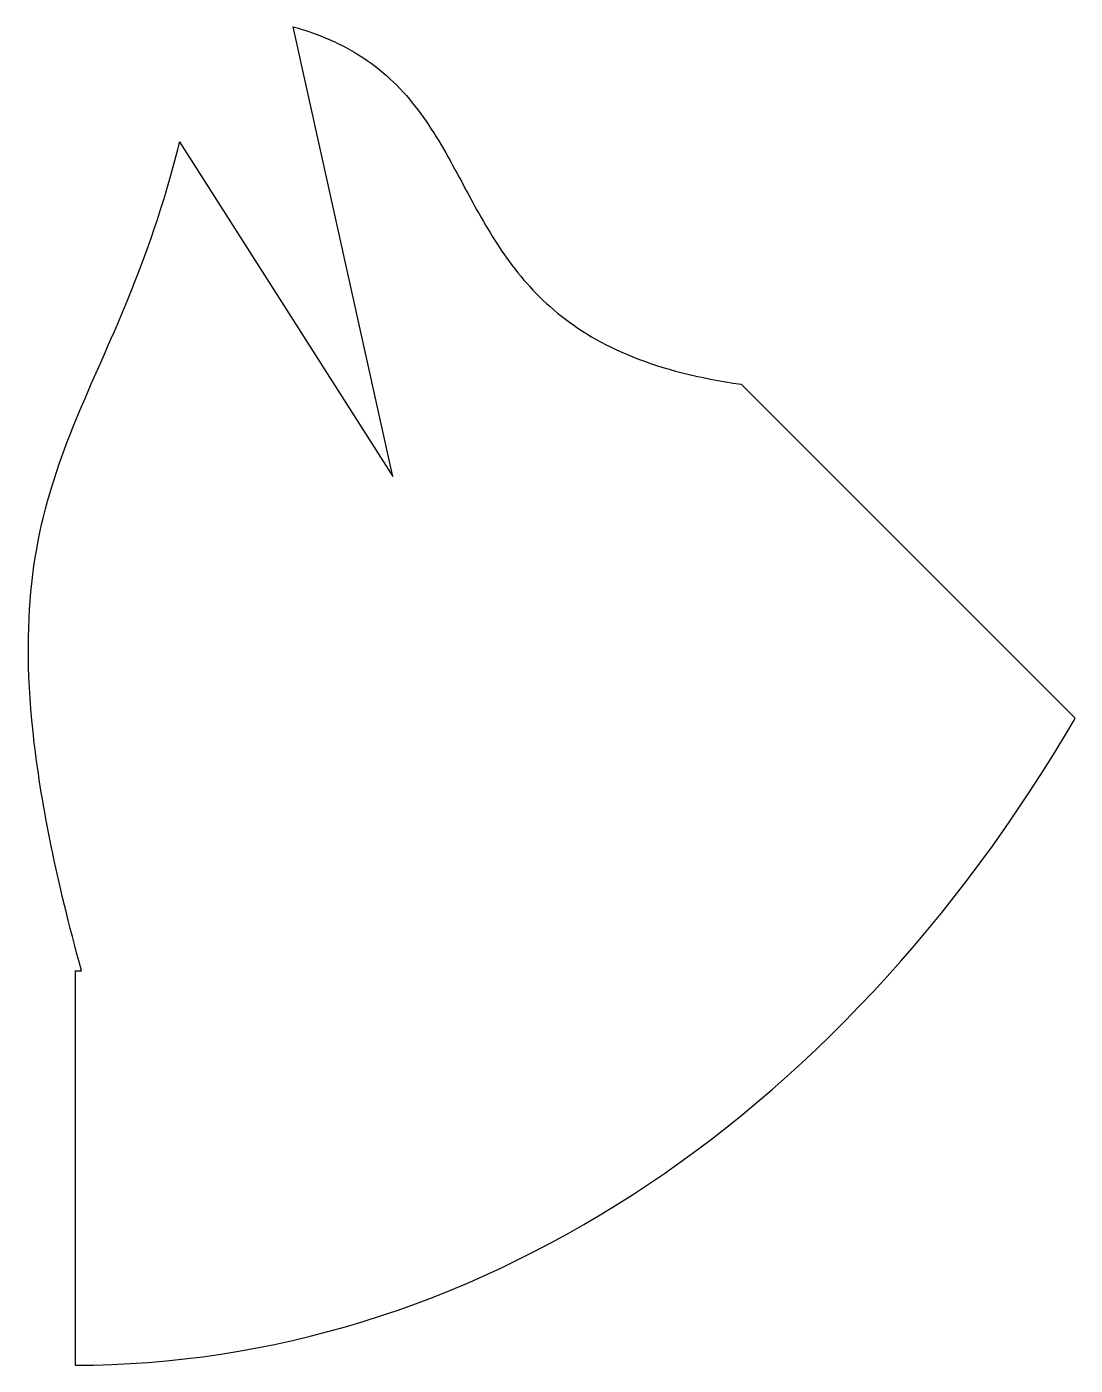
# Model space of a CAD drawing. Extents: x -4 to 81, y -133 to -26.
import ezdxf

# ---------------------------------------------------------------- set-up
doc = ezdxf.new("R2010")
doc.units = 0
doc.layers.add('VISIBLE', color=7, linetype='CONTINUOUS')

msp = doc.modelspace()

# ---------------------------------------------------------------- linework, layer by layer
at = {"layer": 'VISIBLE'}
for p, q in [((25.59, -61.79), (17.57, -25.57)), ((8.42, -34.83), (25.59, -61.79)), ((53.65, -54.35), (80.56, -81.26)), ((0, -101.6), (0.51, -101.58)), ((0, -101.6), (0, -133.35))]:
    msp.add_line(p, q, dxfattribs=at)
msp.add_ellipse((0, 0), major_axis=(0, -133.35), ratio=0.761905, start_param=0, end_param=0.915502, dxfattribs=at)
for points, knots in [([(17.57, -25.57), (18.13, -25.73), (19.95, -26.31), (22.58, -27.55), (25.16, -29.45), (27.22, -31.65), (29.5, -34.91), (30.88, -37.61), (31.87, -39.43)], [0.5746127, 0.5746127, 0.5746127, 0.5746127, 0.6022608, 0.6685507, 0.7348405, 0.8011304, 0.8674203, 1, 1, 1, 1]), ([(-3.49, -70.4), (-3.07, -66.57), (-1.32, -60.04), (2.84, -51.02), (6.32, -42.59), (8.02, -36.48), (8.42, -34.83)], [0.3225013, 0.3225013, 0.3225013, 0.3225013, 0.491876, 0.6612506, 0.8306253, 0.8881387, 0.8881387, 0.8881387, 0.8881387]), ([(31.87, -39.43), (32.75, -41.04), (34.59, -44.28), (38.52, -48.77), (44.44, -52.36), (50.2, -53.88), (53.65, -54.35)], [0, 0, 0, 0, 0.1174203, 0.2348405, 0.3522608, 0.46781, 0.46781, 0.46781, 0.46781]), ([(0.51, -101.58), (0.5, -101.54), (0.49, -101.51), (0.48, -101.47), (-1.49, -94.27), (-3.88, -82.37), (-3.89, -74.04), (-3.49, -70.4)], [-0.0008353, -0.0008353, -0.0008353, -0.0008353, 0, 0, 0, 0.1612506, 0.3225013, 0.3225013, 0.3225013, 0.3225013])]:
    msp.add_open_spline(points, degree=3, knots=knots, dxfattribs=at)

doc.saveas('drawing.dxf')
